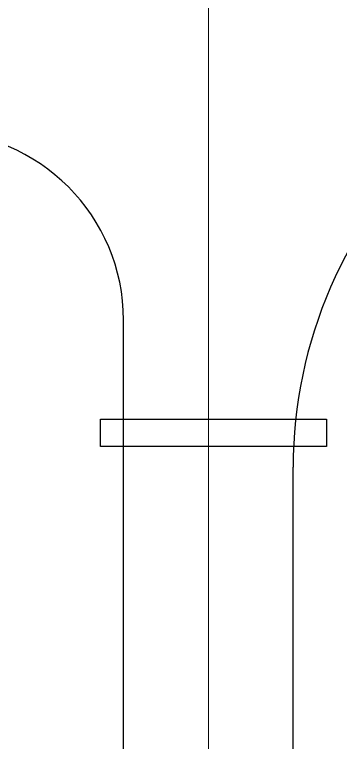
# Model space of a CAD drawing. Header units: inches. Extents: x 517790 to 538444, y 301815 to 302461.
# Drawn here: x 517862.77 to 517870.67, y 302339.77 to 302357.42 of the extents above; entities that cross this region are included whole.
import ezdxf

# ---------------------------------------------------------------- set-up
doc = ezdxf.new("R2010")
doc.units = ezdxf.units.IN
doc.header["$MEASUREMENT"] = 0
doc.linetypes.add('DASHDOT', pattern=[25.4, 12.7, -6.35, 0, -6.35])
doc.layers.add('Layout', color=6, linetype='Continuous', lineweight=15)
doc.layers.add('电气-接地设计-接地线', color=3, linetype='接地线')
doc.styles.add('EESLTYPE', font='TXT.shx')
doc.linetypes.add('接地线', pattern='A,500,["/",EESLTYPE,S=200,R=0,X=0,Y=-100],-200,60,-200', length=960)

msp = doc.modelspace()

# ---------------------------------------------------------------- linework, layer by layer
at = {"layer": 'Layout', "color": 9, "linetype": 'DASHDOT', "ltscale": 5}
msp.add_line((517867.466, 302294.896), (517867.466, 302360.135), dxfattribs=at)
at = {"layer": 'Layout', "color": 9, "lineweight": -3}
for p, q in [((517865.411, 302316.821), (517865.411, 302350.008)), ((517869.522, 302294.896), (517869.522, 302346.444))]:
    msp.add_line(p, q, dxfattribs=at)
for centre, radius, start, end in [((517880.484, 302346.444), 10.963, 86.2239, 180), ((517860.843, 302350.008), 4.568, 0, 90)]:
    msp.add_arc(centre, radius, start, end, dxfattribs=at)
at = {"layer": '电气-接地设计-接地线', "color": 6, "linetype": 'Continuous'}
msp.add_lwpolyline([(517864.851, 302346.946), (517864.851, 302347.613), (517870.332, 302347.613), (517870.332, 302346.946)], close=True, dxfattribs=at)

doc.saveas('drawing.dxf')
